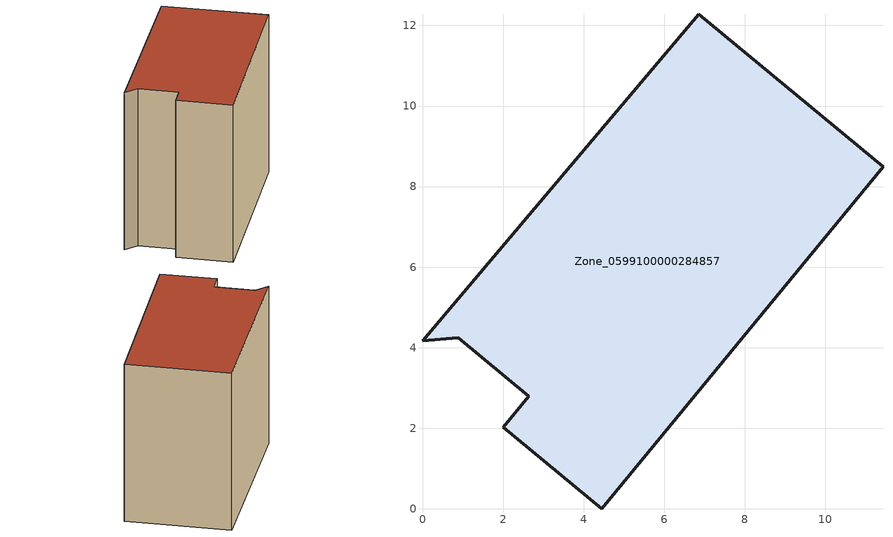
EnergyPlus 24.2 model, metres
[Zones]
Zone_0599100000284857
 floor ground (C_G): 2.64,2.8 0.89,4.25 0,4.18 6.85,12.28 11.43,8.49 4.45,0 2,2.03 z0
 wall outside (C_F): 0.89,4.25 2.64,2.8 2,2.03 4.45,0 11.43,8.49 6.85,12.28 0,4.18 0.89,4.25 z0:9.6
 roof outside (C_R): 4.45,0 11.43,8.49 6.85,12.28 0,4.18 0.89,4.25 2.64,2.8 2,2.03 z9.6
[BUILDING]
Pand.0599100000284857: North Axis=0; Terrain=City; Loads Convergence Tolerance Value=0.04; Temperature Convergence Tolerance Value=0.4; Solar Distribution=FullExterior; Maximum Number of Warmup Days=25; Minimum Number of Warmup Days=1
[Site:Location]
Rotterdam.The.Hague.AP_ZH_NLD Design_Conditions: Latitude=51.96; Longitude=4.45; Time Zone=1; Elevation=-4.5
[SITE:GROUNDTEMPERATURE:BUILDINGSURFACE]
18, 18, 18, 18, 18, 18, 18, 18, 18, 18, 18, 18
[MATERIAL] Thermal Absorptance=0.9; Solar Absorptance=0.7; Visible Absorptance=0.7
Name | Roughness | Thickness | Conductivity | Density | Specific Heat
G.TI.1946 | MediumSmooth | 0.15 | 1 | 540 | 1210
F.TI.1946 | Rough | 0.3 | 0.857143 | 1920 | 840
R.TI.1946 | MediumRough | 0.2 | 0.1 | 1500 | 1000
[CONSTRUCTION]
C_G: G.TI.1946
C_F: F.TI.1946
C_R: R.TI.1946
[ZONE]
Zone_0599100000284857: Type=1; Multiplier=1; Ceiling Height=Autocalculate; Volume=Autocalculate; Floor Area=autocalculate; Part of Total Floor Area=Yes
[ZONEINFILTRATION:DESIGNFLOWRATE]
Infil_Zone_0599100000284857: Zone or ZoneList or Space or SpaceList=Zone_0599100000284857; Schedule=AlwaysOn; Design Flow Rate Calculation Method=Flow/Area; Flow Rate per Floor Area=0.003; Constant Term Coefficient=1; Temperature Term Coefficient=0; Velocity Term Coefficient=0; Velocity Squared Term Coefficient=0
[HVACTEMPLATE:ZONE:IDEALLOADSAIRSYSTEM]
Zone_0599100000284857: Maximum Heating Supply Air Temperature=50; Minimum Cooling Supply Air Temperature=13; Maximum Heating Supply Air Humidity Ratio=0.0156; Minimum Cooling Supply Air Humidity Ratio=0.0077; Heating Limit=NoLimit; Cooling Limit=NoLimit; Dehumidification Control Type=ConstantSensibleHeatRatio; Cooling Sensible Heat Ratio=0.7; Dehumidification Setpoint=60; Humidification Control Type=None; Humidification Setpoint=30; Outdoor Air Method=None; Outdoor Air Flow Rate per Person=0.00944; Outdoor Air Flow Rate per Zone Floor Area=0; Outdoor Air Flow Rate per Zone=0; Demand Controlled Ventilation Type=None; Outdoor Air Economizer Type=NoEconomizer; Heat Recovery Type=None; Sensible Heat Recovery Effectiveness=0.7; Latent Heat Recovery Effectiveness=0.65
[ZONECONTROL:THERMOSTAT]
ThermostatControl_Zone_0599100000284857: Zone or ZoneList=Zone_0599100000284857; Control Type Schedule=DualSetpointControlType; Control 1=Thermostat_Zone_0599100000284857; Temperature Difference Between Cutout And Setpoint=0
[THERMOSTATSETPOINT:DUALSETPOINT]
Thermostat_Zone_0599100000284857: Heating Setpoint Temperature Schedule=HeatingSetpoint_Zone_0599100000284857; Cooling Setpoint Temperature Schedule=CoolingSetpoint_Zone_0599100000284857
[SCHEDULE:COMPACT]
HeatingSetpoint_Zone_0599100000284857: Through: 12/31, For: AllDays, Until: 24:00, 21
CoolingSetpoint_Zone_0599100000284857: Through: 12/31, For: AllDays, Until: 24:00, 24
DualSetpointControlType: Through: 12/31, For: AllDays, Until: 24:00, 4
AlwaysOn: Through: 12/31, For: AllDays, Until: 24:00, 1
